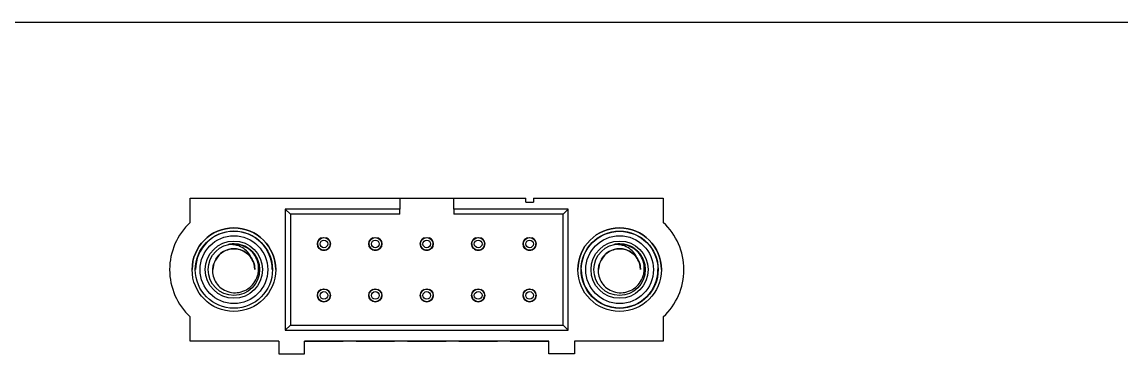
# Model space of a CAD drawing. Header units: millimetres. Extents: x -3 to 395, y 18 to 269.
# Drawn here: x 39.4 to 82.15, y 209.83 to 222.72 of the extents above; entities that cross this region are included whole.
import ezdxf

# ---------------------------------------------------------------- set-up
doc = ezdxf.new("R2010")
doc.units = ezdxf.units.MM

msp = doc.modelspace()

# ---------------------------------------------------------------- linework, layer by layer
at = {"color": 7, "linetype": 'Continuous', "lineweight": 25}
for p, q in [((16.661, 222.719), (96.66, 222.719)), ((45.945, 214.935), (45.945, 215.877)), ((45.945, 215.877), (54.095, 215.877)), ((54.095, 215.877), (54.095, 215.454)), ((54.095, 215.877), (56.195, 215.877)), ((56.195, 215.877), (58.995, 215.877)), ((56.195, 215.454), (56.195, 215.877)), ((58.995, 215.727), (58.995, 215.877)), ((59.295, 215.877), (59.295, 215.727)), ((59.295, 215.877), (64.345, 215.877)), ((64.345, 215.877), (64.345, 214.935)), ((54.095, 215.454), (49.643, 215.454)), ((49.643, 215.454), (49.643, 210.75)), ((49.643, 215.454), (49.845, 215.252)), ((54.095, 215.252), (54.095, 215.454)), ((60.647, 215.454), (56.195, 215.454)), ((56.195, 215.454), (56.195, 215.252)), ((58.995, 215.727), (59.295, 215.727)), ((60.647, 215.454), (60.445, 215.252)), ((60.647, 210.75), (60.647, 215.454)), ((49.845, 215.252), (49.845, 210.952)), ((54.095, 215.252), (49.845, 215.252)), ((60.445, 215.252), (56.195, 215.252)), ((60.445, 210.952), (60.445, 215.252)), ((46.834, 213.102), (46.874, 213.354)), ((47.076, 213.681), (46.929, 213.477)), ((61.834, 213.102), (61.874, 213.354)), ((62.074, 213.678), (61.929, 213.477)), ((58.898, 212.102), (58.898, 212.102)), ((59.392, 212.102), (59.392, 212.102)), ((45.945, 210.327), (45.945, 211.269)), ((64.345, 211.269), (64.345, 210.327)), ((49.643, 210.75), (49.845, 210.952)), ((49.643, 210.75), (60.647, 210.75)), ((49.845, 210.952), (60.445, 210.952)), ((60.647, 210.75), (60.445, 210.952)), ((49.395, 210.327), (45.945, 210.327)), ((49.395, 210.327), (49.395, 209.827)), ((59.895, 210.327), (50.395, 210.327)), ((50.395, 209.827), (50.395, 210.327)), ((50.395, 210.327), (51.895, 210.327)), ((52.395, 210.327), (51.895, 210.327)), ((52.395, 210.327), (53.895, 210.327)), ((54.395, 210.327), (53.895, 210.327)), ((54.395, 210.327), (55.895, 210.327)), ((56.395, 210.327), (55.895, 210.327)), ((56.395, 210.327), (57.895, 210.327)), ((58.395, 210.327), (57.895, 210.327)), ((58.395, 210.327), (59.895, 210.327)), ((59.895, 209.827), (59.895, 210.327)), ((64.345, 210.327), (60.895, 210.327)), ((60.895, 210.327), (60.895, 209.827)), ((49.395, 209.827), (50.395, 209.827)), ((60.895, 209.827), (59.895, 209.827))]:
    msp.add_line(p, q, dxfattribs=at)
at = {"color": 7, "linetype": 'Continuous', "lineweight": 25, "flags": 128}
for points in [[(51.044, 214.337), (50.965, 214.283), (50.911, 214.204)], [(51.38, 214.203), (51.326, 214.283), (51.247, 214.336)], [(53.044, 214.337), (52.965, 214.283), (52.911, 214.204)], [(53.38, 214.203), (53.326, 214.283), (53.247, 214.336)], [(55.044, 214.337), (54.965, 214.283), (54.911, 214.204)], [(55.38, 214.203), (55.326, 214.283), (55.247, 214.336)], [(57.044, 214.337), (56.965, 214.283), (56.911, 214.204)], [(57.38, 214.203), (57.326, 214.283), (57.247, 214.336)], [(59.044, 214.337), (58.965, 214.283), (58.911, 214.204)], [(59.38, 214.203), (59.326, 214.283), (59.247, 214.336)], [(51.045, 213.875), (50.969, 213.926), (50.915, 214.007)], [(51.373, 214.001), (51.321, 213.926), (51.244, 213.874)], [(53.045, 213.875), (52.969, 213.926), (52.929, 213.979)], [(53.373, 214.001), (53.321, 213.926), (53.244, 213.874)], [(55.045, 213.875), (54.969, 213.926), (54.929, 213.979)], [(55.373, 214.001), (55.321, 213.926), (55.244, 213.874)], [(57.045, 213.875), (56.969, 213.926), (56.929, 213.979)], [(57.373, 214.001), (57.321, 213.926), (57.244, 213.874)], [(59.045, 213.875), (58.969, 213.926), (58.929, 213.979)], [(59.373, 214.001), (59.321, 213.926), (59.244, 213.874)], [(51.044, 212.337), (50.965, 212.283), (50.911, 212.204)], [(51.373, 212.001), (51.321, 211.926), (51.244, 211.874)], [(51.38, 212.203), (51.326, 212.283), (51.247, 212.336)], [(53.044, 212.337), (52.965, 212.283), (52.911, 212.204)], [(53.373, 212.001), (53.321, 211.926), (53.244, 211.874)], [(53.38, 212.203), (53.326, 212.283), (53.247, 212.336)], [(55.044, 212.337), (54.965, 212.283), (54.911, 212.204)], [(55.373, 212.001), (55.321, 211.926), (55.244, 211.874)], [(55.38, 212.203), (55.326, 212.283), (55.247, 212.336)], [(57.044, 212.337), (56.965, 212.283), (56.911, 212.204)], [(57.373, 212.001), (57.321, 211.926), (57.244, 211.874)], [(57.38, 212.203), (57.326, 212.283), (57.247, 212.336)], [(59.044, 212.337), (58.965, 212.283), (58.911, 212.204)], [(59.373, 212.001), (59.321, 211.926), (59.244, 211.874)], [(59.38, 212.203), (59.326, 212.283), (59.247, 212.336)], [(51.045, 211.875), (50.969, 211.926), (50.929, 211.979)], [(53.045, 211.875), (52.969, 211.926), (52.929, 211.979)], [(55.045, 211.875), (54.969, 211.926), (54.929, 211.979)], [(57.045, 211.875), (56.969, 211.926), (56.929, 211.979)], [(59.045, 211.875), (58.969, 211.926), (58.929, 211.979)]]:
    msp.add_lwpolyline(points, dxfattribs=at)
at = {"color": 7, "linetype": 'Continuous', "lineweight": 25}
for centre, radius in [((47.645, 213.102), 1.625), ((47.645, 213.102), 1.5), ((62.645, 213.102), 1.625), ((62.645, 213.102), 1.5), ((62.645, 213.102), 1.49), ((47.645, 213.102), 1.317), ((47.645, 213.102), 1.112), ((51.145, 214.102), 0.255), ((51.145, 214.102), 0.247), ((51.145, 214.102), 0.15), ((53.145, 214.102), 0.255), ((53.145, 214.102), 0.247), ((53.145, 214.102), 0.15), ((55.145, 214.102), 0.255), ((55.145, 214.102), 0.247), ((55.145, 214.102), 0.15), ((57.145, 214.102), 0.255), ((57.145, 214.102), 0.247), ((57.145, 214.102), 0.15), ((59.145, 214.102), 0.255), ((59.145, 214.102), 0.247), ((59.145, 214.102), 0.15), ((62.645, 213.102), 1.317), ((62.645, 213.102), 1.112), ((47.645, 213.102), 1), ((62.645, 213.102), 1), ((51.145, 212.102), 0.255), ((51.145, 212.102), 0.247), ((51.145, 212.102), 0.15), ((53.145, 212.102), 0.255), ((53.145, 212.102), 0.247), ((53.145, 212.102), 0.15), ((55.145, 212.102), 0.255), ((55.145, 212.102), 0.247), ((55.145, 212.102), 0.15), ((57.145, 212.102), 0.255), ((57.145, 212.102), 0.247), ((57.145, 212.102), 0.15), ((59.145, 212.102), 0.255), ((59.145, 212.102), 0.247), ((59.145, 212.102), 0.15)]:
    msp.add_circle(centre, radius, dxfattribs=at)
for centre, radius, start, end in [((47.645, 213.102), 2.5, 132.8436, 227.1564), ((47.645, 213.102), 1.625, 0, 180), ((47.645, 213.102), 1.49, 0, 180), ((62.645, 213.102), 1.625, 90, 180), ((62.645, 213.102), 1.625, 0, 90), ((62.645, 213.102), 2.5, 312.8436, 47.1564), ((47.645, 213.102), 0.812, 30.4475, 149.5525), ((51.145, 214.102), 0.247, 180, 203.8823), ((51.145, 214.102), 0.247, 203.8823, 246.1178), ((51.145, 214.102), 0.247, 246.1178, 293.8823), ((51.145, 214.102), 0.247, 293.8823, 336.1178), ((51.145, 214.102), 0.247, 336.1178, 0), ((53.145, 214.102), 0.247, 180, 203.8823), ((53.145, 214.102), 0.247, 203.8823, 246.1178), ((53.145, 214.102), 0.247, 246.1178, 293.8823), ((53.145, 214.102), 0.247, 293.8823, 336.1178), ((53.145, 214.102), 0.247, 336.1178, 0), ((55.145, 214.102), 0.247, 180, 203.8823), ((55.145, 214.102), 0.247, 203.8823, 246.1178), ((55.145, 214.102), 0.247, 246.1178, 293.8823), ((55.145, 214.102), 0.247, 293.8823, 336.1178), ((55.145, 214.102), 0.247, 336.1178, 0), ((57.145, 214.102), 0.247, 180, 203.8823), ((57.145, 214.102), 0.247, 203.8823, 246.1178), ((57.145, 214.102), 0.247, 246.1178, 293.8823), ((57.145, 214.102), 0.247, 293.8823, 336.1178), ((57.145, 214.102), 0.247, 336.1178, 0), ((59.145, 214.102), 0.247, 180, 203.8823), ((59.145, 214.102), 0.247, 203.8823, 246.1178), ((59.145, 214.102), 0.247, 246.1178, 293.8823), ((59.145, 214.102), 0.247, 293.8823, 336.1178), ((59.145, 214.102), 0.247, 336.1178, 0), ((62.645, 213.102), 0.812, 30.4475, 149.5525), ((47.645, 213.102), 0.811, 359.9996, 30.4471), ((62.645, 213.102), 0.811, 359.9996, 30.4471), ((47.645, 213.102), 2.5, 180, 227.1564), ((62.645, 213.102), 1.49, 180, 270), ((62.645, 213.102), 1.49, 270, 0), ((62.645, 213.102), 2.5, 312.8436, 0), ((51.145, 212.102), 0.247, 180, 203.8823), ((51.145, 212.102), 0.247, 203.8823, 246.1178), ((51.145, 212.102), 0.247, 293.8823, 336.1178), ((51.145, 212.102), 0.247, 336.1178, 0), ((53.145, 212.102), 0.247, 180, 203.8823), ((53.145, 212.102), 0.247, 203.8823, 246.1178), ((53.145, 212.102), 0.247, 293.8823, 336.1178), ((53.145, 212.102), 0.247, 336.1178, 0), ((55.145, 212.102), 0.247, 180, 203.8823), ((55.145, 212.102), 0.247, 203.8823, 246.1178), ((55.145, 212.102), 0.247, 293.8823, 336.1178), ((55.145, 212.102), 0.247, 336.1178, 0), ((57.145, 212.102), 0.247, 180, 203.8823), ((57.145, 212.102), 0.247, 203.8823, 246.1178), ((57.145, 212.102), 0.247, 293.8823, 336.1178), ((57.145, 212.102), 0.247, 336.1178, 0), ((59.145, 212.102), 0.247, 180, 203.8823), ((59.145, 212.102), 0.247, 203.8823, 246.1178), ((59.145, 212.102), 0.247, 293.8823, 336.1178), ((59.145, 212.102), 0.247, 336.1178, 0), ((51.145, 212.102), 0.247, 246.1178, 293.8823), ((53.145, 212.102), 0.247, 246.1178, 293.8823), ((55.145, 212.102), 0.247, 246.1178, 293.8823), ((57.145, 212.102), 0.247, 246.1178, 293.8823), ((59.145, 212.102), 0.247, 246.1178, 293.8823)]:
    msp.add_arc(centre, radius, start, end, dxfattribs=at)
for points, knots in [([(46.946, 213.514), (46.905, 213.437), (46.836, 213.307), (46.802, 213.075), (46.828, 212.835), (46.944, 212.58), (47.144, 212.369), (47.407, 212.233), (47.704, 212.189), (48.004, 212.246), (48.273, 212.398), (48.48, 212.635), (48.581, 212.885), (48.617, 213.154), (48.58, 213.431), (48.435, 213.731), (48.269, 213.872), (48.188, 213.942)], [0, 0, 0, 0, 0.061373, 0.103437, 0.164786, 0.231116, 0.299437, 0.367825, 0.438274, 0.508828, 0.581334, 0.654138, 0.728626, 0.7691, 0.846537, 0.92404, 1, 1, 1, 1]), ([(48.416, 213.356), (48.379, 213.44), (48.305, 213.608), (48.095, 213.796), (47.84, 213.906), (47.562, 213.926), (47.295, 213.85), (47.067, 213.699), (46.974, 213.549), (46.929, 213.477)], [0, 0, 0, 0, 0.1445523, 0.2890855, 0.4336418, 0.5781766, 0.7227282, 0.867267, 1, 1, 1, 1]), ([(46.946, 213.514), (46.996, 213.584), (47.101, 213.729), (47.338, 213.87), (47.609, 213.929), (47.886, 213.894), (48.135, 213.769), (48.327, 213.569), (48.442, 213.335), (48.446, 213.172), (48.449, 213.102)], [0, 0, 0, 0, 0.122461, 0.25209, 0.381701, 0.511325, 0.640942, 0.770557, 0.90018, 1, 1, 1, 1]), ([(48.625, 213.212), (48.621, 213.272), (48.608, 213.444), (48.466, 213.702), (48.224, 213.942), (47.913, 214.085), (47.637, 214.115), (47.481, 214.088), (47.436, 214.08)], [0, 0, 0, 0, 0.10805, 0.310118, 0.512206, 0.714363, 0.916638, 1, 1, 1, 1]), ([(47.436, 214.08), (47.483, 214.088), (47.626, 214.112), (47.893, 214.093), (48.084, 213.995), (48.188, 213.942)], [0, 0, 0, 0, 0.183884, 0.556685, 1, 1, 1, 1]), ([(48.345, 213.514), (48.31, 213.588), (48.236, 213.746), (48.031, 213.934), (47.755, 214.069), (47.546, 214.076), (47.436, 214.08)], [0, 0, 0, 0, 0.213009, 0.457003, 0.714853, 1, 1, 1, 1]), ([(61.946, 213.514), (61.905, 213.437), (61.836, 213.307), (61.802, 213.075), (61.828, 212.835), (61.944, 212.58), (62.144, 212.369), (62.407, 212.233), (62.704, 212.189), (63.004, 212.246), (63.273, 212.398), (63.48, 212.635), (63.582, 212.885), (63.617, 213.154), (63.58, 213.431), (63.435, 213.731), (63.269, 213.872), (63.188, 213.942)], [0, 0, 0, 0, 0.061373, 0.103435, 0.164786, 0.231115, 0.299437, 0.367826, 0.438275, 0.508829, 0.581334, 0.654138, 0.728626, 0.7691, 0.846537, 0.92404, 1, 1, 1, 1]), ([(63.416, 213.356), (63.379, 213.44), (63.305, 213.608), (63.095, 213.796), (62.84, 213.906), (62.562, 213.926), (62.295, 213.85), (62.067, 213.699), (61.974, 213.549), (61.929, 213.477)], [0, 0, 0, 0, 0.144552, 0.289085, 0.433641, 0.578176, 0.722727, 0.867264, 1, 1, 1, 1]), ([(61.946, 213.514), (61.996, 213.584), (62.101, 213.729), (62.338, 213.87), (62.609, 213.929), (62.886, 213.894), (63.135, 213.769), (63.327, 213.569), (63.442, 213.335), (63.446, 213.172), (63.449, 213.102)], [0, 0, 0, 0, 0.122458, 0.252088, 0.381698, 0.511322, 0.640939, 0.770554, 0.90018, 1, 1, 1, 1]), ([(63.625, 213.212), (63.621, 213.272), (63.608, 213.444), (63.466, 213.702), (63.224, 213.942), (62.913, 214.085), (62.637, 214.115), (62.481, 214.088), (62.436, 214.08)], [0, 0, 0, 0, 0.10805, 0.310124, 0.512205, 0.714362, 0.916637, 1, 1, 1, 1]), ([(62.436, 214.08), (62.483, 214.088), (62.626, 214.112), (62.893, 214.093), (63.084, 213.995), (63.188, 213.942)], [0, 0, 0, 0, 0.183884, 0.556685, 1, 1, 1, 1]), ([(63.345, 213.514), (63.31, 213.588), (63.236, 213.746), (63.031, 213.934), (62.755, 214.069), (62.546, 214.076), (62.436, 214.08)], [0, 0, 0, 0, 0.213015, 0.457003, 0.714853, 1, 1, 1, 1]), ([(48.34, 213.507), (48.352, 213.491), (48.419, 213.403), (48.45, 213.256), (48.455, 213.134), (48.457, 213.102)], [0, 0, 0, 0, 0.138079, 0.778365, 1, 1, 1, 1]), ([(63.34, 213.507), (63.352, 213.491), (63.419, 213.403), (63.45, 213.256), (63.455, 213.134), (63.457, 213.102)], [0, 0, 0, 0, 0.138088, 0.778368, 1, 1, 1, 1])]:
    msp.add_open_spline(points, degree=3, knots=knots, dxfattribs=at)

doc.saveas('drawing.dxf')
